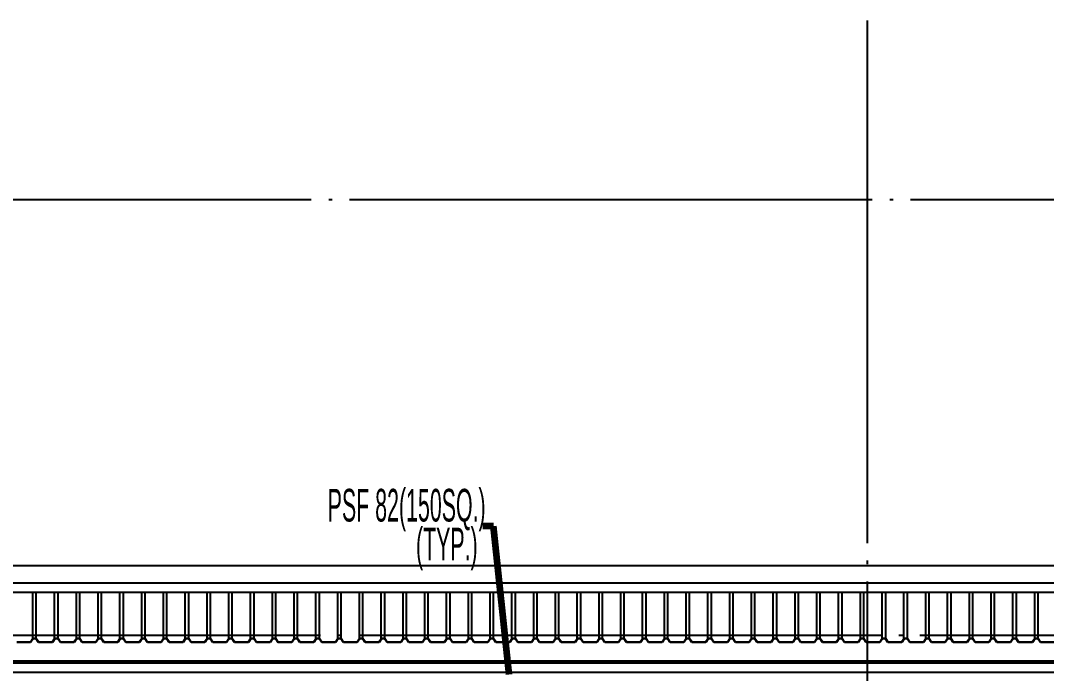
# Model space of a CAD drawing. Header units: millimetres. Extents: x 0 to 268175, y 0 to 74250.
# Drawn here: x 58966 to 70743, y 53808 to 61304 of the extents above; entities that cross this region are included whole.
import ezdxf
from ezdxf.enums import TextEntityAlignment as Align

# ---------------------------------------------------------------- set-up
doc = ezdxf.new("R2010")
doc.units = ezdxf.units.MM
doc.header["$LTSCALE"] = 200
doc.linetypes.add('CEN-GAUN', pattern=[32.2, 30, -1, 0.2, -1])
for name, color, linetype in [('1 CEN', 15, 'CEN-GAUN'), ('BA', 9, 'Continuous'), ('PIPE RACK', 6, 'Continuous')]:
    doc.layers.add(name, color=color, linetype=linetype)
doc.styles.add('GHS_DIM', font='romans.shx', dxfattribs={"width": 0.7, "bigfont": 'ghs.shx'})
doc.styles.add('돋움체', font='gulim.ttc')
doc.dimstyles.new('LEADER50', dxfattribs={"dimscale": 0, "dimtxt": 100, "dimasz": 100, "dimexe": 50, "dimexo": 50, "dimgap": 40, "dimtad": 1, "dimdec": 0, "dimdsep": 46, "dimtxsty": 'GHS_DIM', "dimcen": 2.5, "dimclrd": 1, "dimclre": 1, "dimclrt": 2, "dimadec": 0, "dimazin": 0, "dimtfac": 1, "dimtdec": 0, "dimtofl": 0, "dimtmove": 0, "dimatfit": 3, "dimfxl": 30, "dimtvp": 1, "dimtolj": 1, "dimtzin": 0, "dimarcsym": 0})

msp = doc.modelspace()

# ---------------------------------------------------------------- linework, layer by layer
at = {"layer": '1 CEN'}
for p, q in [((68685.2, 61303.5), (68685.2, 44634.9)), ((43423.2, 59248.2), (120685.2, 59248.2)), ((43528.6, 55048.2), (95215.3, 55048.2)), ((43528.6, 54248.2), (95215.3, 54248.2))]:
    msp.add_line(p, q, dxfattribs=at)
at = {"layer": 'BA'}
for p, q in [((44220.2, 55048.2), (94320.2, 55048.2)), ((44830.2, 54848.2), (94244.4, 54848.2)), ((94235.2, 54738.2), (44785.2, 54738.2)), ((59107.2, 54209.2), (59107.2, 54738.2)), ((59146.8, 54209.2), (59146.8, 54738.2)), ((59357.2, 54209.2), (59357.2, 54738.2)), ((59396.8, 54209.2), (59396.8, 54738.2)), ((59607.2, 54209.2), (59607.2, 54738.2)), ((59646.8, 54209.2), (59646.8, 54738.2)), ((59857.2, 54209.2), (59857.2, 54738.2)), ((59896.8, 54209.2), (59896.8, 54738.2)), ((60107.2, 54209.2), (60107.2, 54738.2)), ((60146.8, 54209.2), (60146.8, 54738.2)), ((60357.2, 54209.2), (60357.2, 54738.2)), ((60396.8, 54209.2), (60396.8, 54738.2)), ((60607.2, 54209.2), (60607.2, 54738.2)), ((60646.8, 54209.2), (60646.8, 54738.2)), ((60857.2, 54209.2), (60857.2, 54738.2)), ((60896.8, 54209.2), (60896.8, 54738.2)), ((61107.2, 54209.2), (61107.2, 54738.2)), ((61146.8, 54209.2), (61146.8, 54738.2)), ((61357.2, 54209.2), (61357.2, 54738.2)), ((61396.8, 54209.2), (61396.8, 54738.2)), ((61607.2, 54209.2), (61607.2, 54738.2)), ((61646.8, 54209.2), (61646.8, 54738.2)), ((61857.2, 54209.2), (61857.2, 54738.2)), ((61896.8, 54209.2), (61896.8, 54738.2)), ((62107.2, 54209.2), (62107.2, 54738.2)), ((62146.8, 54209.2), (62146.8, 54738.2)), ((62357.2, 54209.2), (62357.2, 54738.2)), ((62396.8, 54209.2), (62396.8, 54738.2)), ((62607.2, 54209.2), (62607.2, 54738.2)), ((62646.8, 54209.2), (62646.8, 54738.2)), ((62857.2, 54209.2), (62857.2, 54738.2)), ((62896.8, 54209.2), (62896.8, 54738.2)), ((63107.2, 54209.2), (63107.2, 54738.2)), ((63146.8, 54209.2), (63146.8, 54738.2)), ((63357.2, 54209.2), (63357.2, 54738.2)), ((63396.8, 54209.2), (63396.8, 54738.2)), ((63607.2, 54209.2), (63607.2, 54738.2)), ((63646.8, 54209.2), (63646.8, 54738.2)), ((63857.2, 54209.2), (63857.2, 54738.2)), ((63896.8, 54209.2), (63896.8, 54738.2)), ((64107.2, 54209.2), (64107.2, 54738.2)), ((64146.8, 54209.2), (64146.8, 54738.2)), ((64357.2, 54209.2), (64357.2, 54738.2)), ((64396.8, 54209.2), (64396.8, 54738.2)), ((64607.2, 54209.2), (64607.2, 54738.2)), ((64646.8, 54209.2), (64646.8, 54738.2)), ((64857.2, 54209.2), (64857.2, 54738.2)), ((64896.8, 54209.2), (64896.8, 54738.2)), ((65107.2, 54209.2), (65107.2, 54738.2)), ((65146.8, 54209.2), (65146.8, 54738.2)), ((65357.2, 54209.2), (65357.2, 54738.2)), ((65396.8, 54209.2), (65396.8, 54738.2)), ((65607.2, 54209.2), (65607.2, 54738.2)), ((65646.8, 54209.2), (65646.8, 54738.2)), ((65857.2, 54209.2), (65857.2, 54738.2)), ((65896.8, 54209.2), (65896.8, 54738.2)), ((66107.2, 54209.2), (66107.2, 54738.2)), ((66146.8, 54209.2), (66146.8, 54738.2)), ((66357.2, 54209.2), (66357.2, 54738.2)), ((66396.8, 54209.2), (66396.8, 54738.2)), ((66607.2, 54209.2), (66607.2, 54738.2)), ((66646.8, 54209.2), (66646.8, 54738.2)), ((66857.2, 54209.2), (66857.2, 54738.2)), ((66896.8, 54209.2), (66896.8, 54738.2)), ((67107.2, 54209.2), (67107.2, 54738.2)), ((67146.8, 54209.2), (67146.8, 54738.2)), ((67357.2, 54209.2), (67357.2, 54738.2)), ((67396.8, 54209.2), (67396.8, 54738.2)), ((67607.2, 54209.2), (67607.2, 54738.2)), ((67646.8, 54209.2), (67646.8, 54738.2)), ((67857.2, 54209.2), (67857.2, 54738.2)), ((67896.8, 54209.2), (67896.8, 54738.2)), ((68107.2, 54209.2), (68107.2, 54738.2)), ((68146.8, 54209.2), (68146.8, 54738.2)), ((68357.2, 54209.2), (68357.2, 54738.2)), ((68396.8, 54209.2), (68396.8, 54738.2)), ((68607.2, 54209.2), (68607.2, 54738.2)), ((68646.8, 54209.2), (68646.8, 54738.2)), ((68857.2, 54209.2), (68857.2, 54738.2)), ((68896.8, 54209.2), (68896.8, 54738.2)), ((69107.2, 54209.2), (69107.2, 54738.2)), ((69146.8, 54209.2), (69146.8, 54738.2)), ((69357.2, 54209.2), (69357.2, 54738.2)), ((69396.8, 54209.2), (69396.8, 54738.2)), ((69607.2, 54209.2), (69607.2, 54738.2)), ((69646.8, 54209.2), (69646.8, 54738.2)), ((69857.2, 54209.2), (69857.2, 54738.2)), ((69896.8, 54209.2), (69896.8, 54738.2)), ((70107.2, 54209.2), (70107.2, 54738.2)), ((70146.8, 54209.2), (70146.8, 54738.2)), ((70357.2, 54209.2), (70357.2, 54738.2)), ((70396.8, 54209.2), (70396.8, 54738.2)), ((70607.2, 54209.2), (70607.2, 54738.2)), ((70646.8, 54209.2), (70646.8, 54738.2)), ((59107.8, 54209.2), (59079.8, 54168.2)), ((59109.4, 54206.2), (59081.4, 54165.2)), ((59146.8, 54209.2), (59107.8, 54209.2)), ((59145.2, 54206.2), (59109.4, 54206.2)), ((59173.2, 54165.2), (59145.2, 54206.2)), ((59174.8, 54168.2), (59146.8, 54209.2)), ((59357.8, 54209.2), (59329.8, 54168.2)), ((59359.4, 54206.2), (59331.4, 54165.2)), ((59396.8, 54209.2), (59357.8, 54209.2)), ((59395.2, 54206.2), (59359.4, 54206.2)), ((59423.2, 54165.2), (59395.2, 54206.2)), ((59424.8, 54168.2), (59396.8, 54209.2)), ((59607.8, 54209.2), (59579.8, 54168.2)), ((59609.4, 54206.2), (59581.4, 54165.2)), ((59646.8, 54209.2), (59607.8, 54209.2)), ((59645.2, 54206.2), (59609.4, 54206.2)), ((59673.2, 54165.2), (59645.2, 54206.2)), ((59674.8, 54168.2), (59646.8, 54209.2)), ((59857.8, 54209.2), (59829.8, 54168.2)), ((59859.4, 54206.2), (59831.4, 54165.2)), ((59896.8, 54209.2), (59857.8, 54209.2)), ((59895.2, 54206.2), (59859.4, 54206.2)), ((59923.2, 54165.2), (59895.2, 54206.2)), ((59924.8, 54168.2), (59896.8, 54209.2)), ((60107.8, 54209.2), (60079.8, 54168.2)), ((60109.4, 54206.2), (60081.4, 54165.2)), ((60146.8, 54209.2), (60107.8, 54209.2)), ((60145.2, 54206.2), (60109.4, 54206.2)), ((60173.2, 54165.2), (60145.2, 54206.2)), ((60174.8, 54168.2), (60146.8, 54209.2)), ((60357.8, 54209.2), (60329.8, 54168.2)), ((60359.4, 54206.2), (60331.4, 54165.2)), ((60396.8, 54209.2), (60357.8, 54209.2)), ((60395.2, 54206.2), (60359.4, 54206.2)), ((60423.2, 54165.2), (60395.2, 54206.2)), ((60424.8, 54168.2), (60396.8, 54209.2)), ((60607.8, 54209.2), (60579.8, 54168.2)), ((60609.4, 54206.2), (60581.4, 54165.2)), ((60646.8, 54209.2), (60607.8, 54209.2)), ((60645.2, 54206.2), (60609.4, 54206.2)), ((60673.2, 54165.2), (60645.2, 54206.2)), ((60674.8, 54168.2), (60646.8, 54209.2)), ((60857.8, 54209.2), (60829.8, 54168.2)), ((60859.4, 54206.2), (60831.4, 54165.2)), ((60896.8, 54209.2), (60857.8, 54209.2)), ((60895.2, 54206.2), (60859.4, 54206.2)), ((60923.2, 54165.2), (60895.2, 54206.2)), ((60924.8, 54168.2), (60896.8, 54209.2)), ((61107.8, 54209.2), (61079.8, 54168.2)), ((61109.4, 54206.2), (61081.4, 54165.2)), ((61146.8, 54209.2), (61107.8, 54209.2)), ((61145.2, 54206.2), (61109.4, 54206.2)), ((61173.2, 54165.2), (61145.2, 54206.2)), ((61174.8, 54168.2), (61146.8, 54209.2)), ((61357.8, 54209.2), (61329.8, 54168.2)), ((61359.4, 54206.2), (61331.4, 54165.2)), ((61396.8, 54209.2), (61357.8, 54209.2)), ((61395.2, 54206.2), (61359.4, 54206.2)), ((61423.2, 54165.2), (61395.2, 54206.2)), ((61424.8, 54168.2), (61396.8, 54209.2)), ((61607.8, 54209.2), (61579.8, 54168.2)), ((61609.4, 54206.2), (61581.4, 54165.2)), ((61646.8, 54209.2), (61607.8, 54209.2)), ((61645.2, 54206.2), (61609.4, 54206.2)), ((61673.2, 54165.2), (61645.2, 54206.2)), ((61674.8, 54168.2), (61646.8, 54209.2)), ((61857.8, 54209.2), (61829.8, 54168.2)), ((61859.4, 54206.2), (61831.4, 54165.2)), ((61896.8, 54209.2), (61857.8, 54209.2)), ((61895.2, 54206.2), (61859.4, 54206.2)), ((61923.2, 54165.2), (61895.2, 54206.2)), ((61924.8, 54168.2), (61896.8, 54209.2)), ((62107.8, 54209.2), (62079.8, 54168.2)), ((62109.4, 54206.2), (62081.4, 54165.2)), ((62146.8, 54209.2), (62107.8, 54209.2)), ((62145.2, 54206.2), (62109.4, 54206.2)), ((62173.2, 54165.2), (62145.2, 54206.2)), ((62174.8, 54168.2), (62146.8, 54209.2)), ((62357.8, 54209.2), (62329.8, 54168.2)), ((62359.4, 54206.2), (62331.4, 54165.2)), ((62396.8, 54209.2), (62357.8, 54209.2)), ((62395.2, 54206.2), (62359.4, 54206.2)), ((62423.2, 54165.2), (62395.2, 54206.2)), ((62424.8, 54168.2), (62396.8, 54209.2)), ((62607.8, 54209.2), (62579.8, 54168.2)), ((62609.4, 54206.2), (62581.4, 54165.2)), ((62646.8, 54209.2), (62607.8, 54209.2)), ((62645.2, 54206.2), (62609.4, 54206.2)), ((62673.2, 54165.2), (62645.2, 54206.2)), ((62674.8, 54168.2), (62646.8, 54209.2)), ((62857.8, 54209.2), (62829.8, 54168.2)), ((62859.4, 54206.2), (62831.4, 54165.2)), ((62896.8, 54209.2), (62857.8, 54209.2)), ((62895.2, 54206.2), (62859.4, 54206.2)), ((62923.2, 54165.2), (62895.2, 54206.2)), ((62924.8, 54168.2), (62896.8, 54209.2)), ((63107.8, 54209.2), (63079.8, 54168.2)), ((63109.4, 54206.2), (63081.4, 54165.2)), ((63146.8, 54209.2), (63107.8, 54209.2)), ((63145.2, 54206.2), (63109.4, 54206.2)), ((63173.2, 54165.2), (63145.2, 54206.2)), ((63174.8, 54168.2), (63146.8, 54209.2)), ((63357.8, 54209.2), (63329.8, 54168.2)), ((63359.4, 54206.2), (63331.4, 54165.2)), ((63396.8, 54209.2), (63357.8, 54209.2)), ((63395.2, 54206.2), (63359.4, 54206.2)), ((63423.2, 54165.2), (63395.2, 54206.2)), ((63424.8, 54168.2), (63396.8, 54209.2)), ((63607.8, 54209.2), (63579.8, 54168.2)), ((63609.4, 54206.2), (63581.4, 54165.2)), ((63646.8, 54209.2), (63607.8, 54209.2)), ((63645.2, 54206.2), (63609.4, 54206.2)), ((63673.2, 54165.2), (63645.2, 54206.2)), ((63674.8, 54168.2), (63646.8, 54209.2)), ((63857.8, 54209.2), (63829.8, 54168.2)), ((63859.4, 54206.2), (63831.4, 54165.2)), ((63896.8, 54209.2), (63857.8, 54209.2)), ((63895.2, 54206.2), (63859.4, 54206.2)), ((63923.2, 54165.2), (63895.2, 54206.2)), ((63924.8, 54168.2), (63896.8, 54209.2)), ((64107.8, 54209.2), (64079.8, 54168.2)), ((64109.4, 54206.2), (64081.4, 54165.2)), ((64146.8, 54209.2), (64107.8, 54209.2)), ((64145.2, 54206.2), (64109.4, 54206.2)), ((64173.2, 54165.2), (64145.2, 54206.2)), ((64174.8, 54168.2), (64146.8, 54209.2)), ((64357.8, 54209.2), (64329.8, 54168.2)), ((64359.4, 54206.2), (64331.4, 54165.2)), ((64396.8, 54209.2), (64357.8, 54209.2)), ((64395.2, 54206.2), (64359.4, 54206.2)), ((64423.2, 54165.2), (64395.2, 54206.2)), ((64424.8, 54168.2), (64396.8, 54209.2)), ((64607.8, 54209.2), (64579.8, 54168.2)), ((64609.4, 54206.2), (64581.4, 54165.2)), ((64646.8, 54209.2), (64607.8, 54209.2)), ((64645.2, 54206.2), (64609.4, 54206.2)), ((64673.2, 54165.2), (64645.2, 54206.2)), ((64674.8, 54168.2), (64646.8, 54209.2)), ((64857.8, 54209.2), (64829.8, 54168.2)), ((64859.4, 54206.2), (64831.4, 54165.2)), ((64896.8, 54209.2), (64857.8, 54209.2)), ((64895.2, 54206.2), (64859.4, 54206.2)), ((64923.2, 54165.2), (64895.2, 54206.2)), ((64924.8, 54168.2), (64896.8, 54209.2)), ((65107.8, 54209.2), (65079.8, 54168.2)), ((65109.4, 54206.2), (65081.4, 54165.2)), ((65146.8, 54209.2), (65107.8, 54209.2)), ((65145.2, 54206.2), (65109.4, 54206.2)), ((65173.2, 54165.2), (65145.2, 54206.2)), ((65174.8, 54168.2), (65146.8, 54209.2)), ((65357.8, 54209.2), (65329.8, 54168.2)), ((65359.4, 54206.2), (65331.4, 54165.2)), ((65396.8, 54209.2), (65357.8, 54209.2)), ((65395.2, 54206.2), (65359.4, 54206.2)), ((65423.2, 54165.2), (65395.2, 54206.2)), ((65424.8, 54168.2), (65396.8, 54209.2)), ((65607.8, 54209.2), (65579.8, 54168.2)), ((65609.4, 54206.2), (65581.4, 54165.2)), ((65646.8, 54209.2), (65607.8, 54209.2)), ((65645.2, 54206.2), (65609.4, 54206.2)), ((65673.2, 54165.2), (65645.2, 54206.2)), ((65674.8, 54168.2), (65646.8, 54209.2)), ((65857.8, 54209.2), (65829.8, 54168.2)), ((65859.4, 54206.2), (65831.4, 54165.2)), ((65896.8, 54209.2), (65857.8, 54209.2)), ((65895.2, 54206.2), (65859.4, 54206.2)), ((65923.2, 54165.2), (65895.2, 54206.2)), ((65924.8, 54168.2), (65896.8, 54209.2)), ((66107.8, 54209.2), (66079.8, 54168.2)), ((66109.4, 54206.2), (66081.4, 54165.2)), ((66146.8, 54209.2), (66107.8, 54209.2)), ((66145.2, 54206.2), (66109.4, 54206.2)), ((66173.2, 54165.2), (66145.2, 54206.2)), ((66174.8, 54168.2), (66146.8, 54209.2)), ((66357.8, 54209.2), (66329.8, 54168.2)), ((66359.4, 54206.2), (66331.4, 54165.2)), ((66396.8, 54209.2), (66357.8, 54209.2)), ((66395.2, 54206.2), (66359.4, 54206.2)), ((66423.2, 54165.2), (66395.2, 54206.2)), ((66424.8, 54168.2), (66396.8, 54209.2)), ((66607.8, 54209.2), (66579.8, 54168.2)), ((66609.4, 54206.2), (66581.4, 54165.2)), ((66646.8, 54209.2), (66607.8, 54209.2)), ((66645.2, 54206.2), (66609.4, 54206.2)), ((66673.2, 54165.2), (66645.2, 54206.2)), ((66674.8, 54168.2), (66646.8, 54209.2)), ((66857.8, 54209.2), (66829.8, 54168.2)), ((66859.4, 54206.2), (66831.4, 54165.2)), ((66896.8, 54209.2), (66857.8, 54209.2)), ((66895.2, 54206.2), (66859.4, 54206.2)), ((66923.2, 54165.2), (66895.2, 54206.2)), ((66924.8, 54168.2), (66896.8, 54209.2)), ((67107.8, 54209.2), (67079.8, 54168.2)), ((67109.4, 54206.2), (67081.4, 54165.2)), ((67146.8, 54209.2), (67107.8, 54209.2)), ((67145.2, 54206.2), (67109.4, 54206.2)), ((67173.2, 54165.2), (67145.2, 54206.2)), ((67174.8, 54168.2), (67146.8, 54209.2)), ((67357.8, 54209.2), (67329.8, 54168.2)), ((67359.4, 54206.2), (67331.4, 54165.2)), ((67396.8, 54209.2), (67357.8, 54209.2)), ((67395.2, 54206.2), (67359.4, 54206.2)), ((67423.2, 54165.2), (67395.2, 54206.2)), ((67424.8, 54168.2), (67396.8, 54209.2)), ((67607.8, 54209.2), (67579.8, 54168.2)), ((67609.4, 54206.2), (67581.4, 54165.2)), ((67646.8, 54209.2), (67607.8, 54209.2)), ((67645.2, 54206.2), (67609.4, 54206.2)), ((67673.2, 54165.2), (67645.2, 54206.2)), ((67674.8, 54168.2), (67646.8, 54209.2)), ((67857.8, 54209.2), (67829.8, 54168.2)), ((67859.4, 54206.2), (67831.4, 54165.2)), ((67896.8, 54209.2), (67857.8, 54209.2)), ((67895.2, 54206.2), (67859.4, 54206.2)), ((67923.2, 54165.2), (67895.2, 54206.2)), ((67924.8, 54168.2), (67896.8, 54209.2)), ((68107.8, 54209.2), (68079.8, 54168.2)), ((68109.4, 54206.2), (68081.4, 54165.2)), ((68146.8, 54209.2), (68107.8, 54209.2)), ((68145.2, 54206.2), (68109.4, 54206.2)), ((68173.2, 54165.2), (68145.2, 54206.2)), ((68174.8, 54168.2), (68146.8, 54209.2)), ((68357.8, 54209.2), (68329.8, 54168.2)), ((68359.4, 54206.2), (68331.4, 54165.2)), ((68396.8, 54209.2), (68357.8, 54209.2)), ((68395.2, 54206.2), (68359.4, 54206.2)), ((68423.2, 54165.2), (68395.2, 54206.2)), ((68424.8, 54168.2), (68396.8, 54209.2)), ((68607.8, 54209.2), (68579.8, 54168.2)), ((68609.4, 54206.2), (68581.4, 54165.2)), ((68646.8, 54209.2), (68607.8, 54209.2)), ((68645.2, 54206.2), (68609.4, 54206.2)), ((68673.2, 54165.2), (68645.2, 54206.2)), ((68674.8, 54168.2), (68646.8, 54209.2)), ((68857.8, 54209.2), (68829.8, 54168.2)), ((68859.4, 54206.2), (68831.4, 54165.2)), ((68896.8, 54209.2), (68857.8, 54209.2)), ((68895.2, 54206.2), (68859.4, 54206.2)), ((68923.2, 54165.2), (68895.2, 54206.2)), ((68924.8, 54168.2), (68896.8, 54209.2)), ((69107.8, 54209.2), (69079.8, 54168.2)), ((69109.4, 54206.2), (69081.4, 54165.2)), ((69146.8, 54209.2), (69107.8, 54209.2)), ((69145.2, 54206.2), (69109.4, 54206.2)), ((69173.2, 54165.2), (69145.2, 54206.2)), ((69174.8, 54168.2), (69146.8, 54209.2)), ((69357.8, 54209.2), (69329.8, 54168.2)), ((69359.4, 54206.2), (69331.4, 54165.2)), ((69396.8, 54209.2), (69357.8, 54209.2)), ((69395.2, 54206.2), (69359.4, 54206.2)), ((69423.2, 54165.2), (69395.2, 54206.2)), ((69424.8, 54168.2), (69396.8, 54209.2)), ((69607.8, 54209.2), (69579.8, 54168.2)), ((69609.4, 54206.2), (69581.4, 54165.2)), ((69646.8, 54209.2), (69607.8, 54209.2)), ((69645.2, 54206.2), (69609.4, 54206.2)), ((69673.2, 54165.2), (69645.2, 54206.2)), ((69674.8, 54168.2), (69646.8, 54209.2)), ((69857.8, 54209.2), (69829.8, 54168.2)), ((69859.4, 54206.2), (69831.4, 54165.2)), ((69896.8, 54209.2), (69857.8, 54209.2)), ((69895.2, 54206.2), (69859.4, 54206.2)), ((69923.2, 54165.2), (69895.2, 54206.2)), ((69924.8, 54168.2), (69896.8, 54209.2)), ((70107.8, 54209.2), (70079.8, 54168.2)), ((70109.4, 54206.2), (70081.4, 54165.2)), ((70146.8, 54209.2), (70107.8, 54209.2)), ((70145.2, 54206.2), (70109.4, 54206.2)), ((70173.2, 54165.2), (70145.2, 54206.2)), ((70174.8, 54168.2), (70146.8, 54209.2)), ((70357.8, 54209.2), (70329.8, 54168.2)), ((70359.4, 54206.2), (70331.4, 54165.2)), ((70396.8, 54209.2), (70357.8, 54209.2)), ((70395.2, 54206.2), (70359.4, 54206.2)), ((70423.2, 54165.2), (70395.2, 54206.2)), ((70424.8, 54168.2), (70396.8, 54209.2)), ((70607.8, 54209.2), (70579.8, 54168.2)), ((70609.4, 54206.2), (70581.4, 54165.2)), ((70646.8, 54209.2), (70607.8, 54209.2)), ((70645.2, 54206.2), (70609.4, 54206.2)), ((70673.2, 54165.2), (70645.2, 54206.2)), ((70674.8, 54168.2), (70646.8, 54209.2)), ((59081.4, 54165.2), (58923.2, 54165.2)), ((59079.8, 54168.2), (58924.8, 54168.2)), ((59331.4, 54165.2), (59173.2, 54165.2)), ((59329.8, 54168.2), (59174.8, 54168.2)), ((59581.4, 54165.2), (59423.2, 54165.2)), ((59579.8, 54168.2), (59424.8, 54168.2)), ((59831.4, 54165.2), (59673.2, 54165.2)), ((59829.8, 54168.2), (59674.8, 54168.2)), ((60081.4, 54165.2), (59923.2, 54165.2)), ((60079.8, 54168.2), (59924.8, 54168.2)), ((60331.4, 54165.2), (60173.2, 54165.2)), ((60329.8, 54168.2), (60174.8, 54168.2)), ((60581.4, 54165.2), (60423.2, 54165.2)), ((60579.8, 54168.2), (60424.8, 54168.2)), ((60831.4, 54165.2), (60673.2, 54165.2)), ((60829.8, 54168.2), (60674.8, 54168.2)), ((61081.4, 54165.2), (60923.2, 54165.2)), ((61079.8, 54168.2), (60924.8, 54168.2)), ((61331.4, 54165.2), (61173.2, 54165.2)), ((61329.8, 54168.2), (61174.8, 54168.2)), ((61581.4, 54165.2), (61423.2, 54165.2)), ((61579.8, 54168.2), (61424.8, 54168.2)), ((61831.4, 54165.2), (61673.2, 54165.2)), ((61829.8, 54168.2), (61674.8, 54168.2)), ((61921.2, 54168.2), (61923.2, 54165.2)), ((62079.8, 54168.2), (61924.8, 54168.2)), ((62081.4, 54165.2), (61924.8, 54165.2)), ((62331.4, 54165.2), (62173.2, 54165.2)), ((62329.8, 54168.2), (62174.8, 54168.2)), ((62581.4, 54165.2), (62423.2, 54165.2)), ((62579.8, 54168.2), (62424.8, 54168.2)), ((62831.4, 54165.2), (62673.2, 54165.2)), ((62829.8, 54168.2), (62674.8, 54168.2)), ((63081.4, 54165.2), (62923.2, 54165.2)), ((63079.8, 54168.2), (62924.8, 54168.2)), ((63331.4, 54165.2), (63173.2, 54165.2)), ((63329.8, 54168.2), (63174.8, 54168.2)), ((63581.4, 54165.2), (63423.2, 54165.2)), ((63579.8, 54168.2), (63424.8, 54168.2)), ((63831.4, 54165.2), (63673.2, 54165.2)), ((63829.8, 54168.2), (63674.8, 54168.2)), ((64081.4, 54165.2), (63923.2, 54165.2)), ((64079.8, 54168.2), (63924.8, 54168.2)), ((64331.4, 54165.2), (64173.2, 54165.2)), ((64329.8, 54168.2), (64174.8, 54168.2)), ((64581.4, 54165.2), (64423.2, 54165.2)), ((64579.8, 54168.2), (64424.8, 54168.2)), ((64831.4, 54165.2), (64673.2, 54165.2)), ((64829.8, 54168.2), (64674.8, 54168.2)), ((65081.4, 54165.2), (64923.2, 54165.2)), ((65079.8, 54168.2), (64924.8, 54168.2)), ((65331.4, 54165.2), (65173.2, 54165.2)), ((65329.8, 54168.2), (65174.8, 54168.2)), ((65581.4, 54165.2), (65423.2, 54165.2)), ((65579.8, 54168.2), (65424.8, 54168.2)), ((65831.4, 54165.2), (65673.2, 54165.2)), ((65829.8, 54168.2), (65674.8, 54168.2)), ((66081.4, 54165.2), (65923.2, 54165.2)), ((66079.8, 54168.2), (65924.8, 54168.2)), ((66331.4, 54165.2), (66173.2, 54165.2)), ((66329.8, 54168.2), (66174.8, 54168.2)), ((66581.4, 54165.2), (66423.2, 54165.2)), ((66579.8, 54168.2), (66424.8, 54168.2)), ((66831.4, 54165.2), (66673.2, 54165.2)), ((66829.8, 54168.2), (66674.8, 54168.2)), ((67081.4, 54165.2), (66923.2, 54165.2)), ((67079.8, 54168.2), (66924.8, 54168.2)), ((67331.4, 54165.2), (67173.2, 54165.2)), ((67329.8, 54168.2), (67174.8, 54168.2)), ((67581.4, 54165.2), (67423.2, 54165.2)), ((67579.8, 54168.2), (67424.8, 54168.2)), ((67831.4, 54165.2), (67673.2, 54165.2)), ((67829.8, 54168.2), (67674.8, 54168.2)), ((68081.4, 54165.2), (67923.2, 54165.2)), ((68079.8, 54168.2), (67924.8, 54168.2)), ((68331.4, 54165.2), (68173.2, 54165.2)), ((68329.8, 54168.2), (68174.8, 54168.2)), ((68581.4, 54165.2), (68423.2, 54165.2)), ((68579.8, 54168.2), (68424.8, 54168.2)), ((68831.4, 54165.2), (68673.2, 54165.2)), ((68829.8, 54168.2), (68674.8, 54168.2)), ((69081.4, 54165.2), (68923.2, 54165.2)), ((69079.8, 54168.2), (68924.8, 54168.2)), ((69331.4, 54165.2), (69173.2, 54165.2)), ((69329.8, 54168.2), (69174.8, 54168.2)), ((69581.4, 54165.2), (69423.2, 54165.2)), ((69579.8, 54168.2), (69424.8, 54168.2)), ((69831.4, 54165.2), (69673.2, 54165.2)), ((69829.8, 54168.2), (69674.8, 54168.2)), ((70081.4, 54165.2), (69923.2, 54165.2)), ((70079.8, 54168.2), (69924.8, 54168.2)), ((70331.4, 54165.2), (70173.2, 54165.2)), ((70329.8, 54168.2), (70174.8, 54168.2)), ((70581.4, 54165.2), (70423.2, 54165.2)), ((70579.8, 54168.2), (70424.8, 54168.2)), ((70831.4, 54165.2), (70673.2, 54165.2)), ((70829.8, 54168.2), (70674.8, 54168.2)), ((44734.9, 53951.2), (94760.2, 53951.2)), ((44734.9, 53948.2), (94760.2, 53948.2)), ((94710.2, 53948.2), (44779.8, 53948.2)), ((94710.2, 53928.2), (44785.2, 53928.2)), ((94710.2, 53818.2), (44785.2, 53818.2))]:
    msp.add_line(p, q, dxfattribs=at)

# ---------------------------------------------------------------- texts
at = {"layer": 'PIPE RACK', "style": '돋움체', "width": 0.5}
for s, p in [('PSF 82(150SQ.)', (62492, 55739.8, 0)), ('(TYP.)', (63505.3, 55293.4, 0))]:
    msp.add_text(s, height=375, dxfattribs=at).set_placement(p, align=Align.MIDDLE_LEFT)

# ---------------------------------------------------------------- leaders
at = {"color": 30}
msp.add_leader([(64575.2, 53797), (64394.4, 55497.8), (64272.9, 55497.8)], dimstyle='LEADER50', override={"dimscale": 1, "dimtxt": 100, "dimasz": 100, "dimgap": 40, "dimtad": 0, "dimtxsty": 'GHS_DIM', "dimclrd": 1, "dimlwd": 65534}, dxfattribs=at)

doc.saveas('drawing.dxf')
